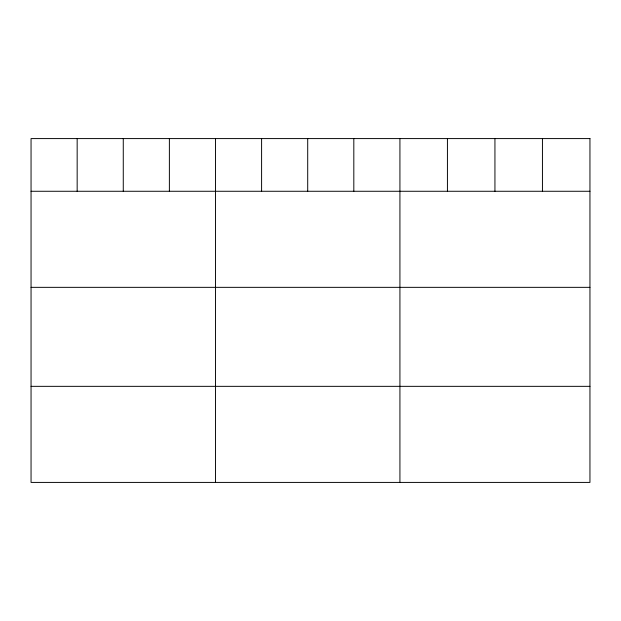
<?xml version="1.0" encoding="UTF-8"?>
<svg xmlns="http://www.w3.org/2000/svg" width="621" height="621" viewBox="0 0 621 621"><rect width="100%" height="100%" fill="white"/><g stroke="black" fill="none" stroke-linecap="round" stroke-linejoin="round"><path stroke-width="0.93" d="M31.05 191.268L589.95 191.268M31.05 287.344L589.95 287.344M31.05 386.34L589.95 386.34M542.443 138.584L542.443 191.268M494.937 138.584L494.937 191.268M447.43 138.584L447.43 191.268M399.924 138.584L399.924 482.416M353.815 138.584L353.815 191.268M307.705 138.584L307.705 191.268M261.596 138.584L261.596 191.268M215.487 138.584L215.487 482.416M169.378 138.584L169.378 191.268M123.269 138.584L123.269 191.268M77.159 138.584L77.159 191.268M589.95 138.584L31.05 138.584L31.05 482.416L589.95 482.416L589.95 138.584"/></g></svg>
